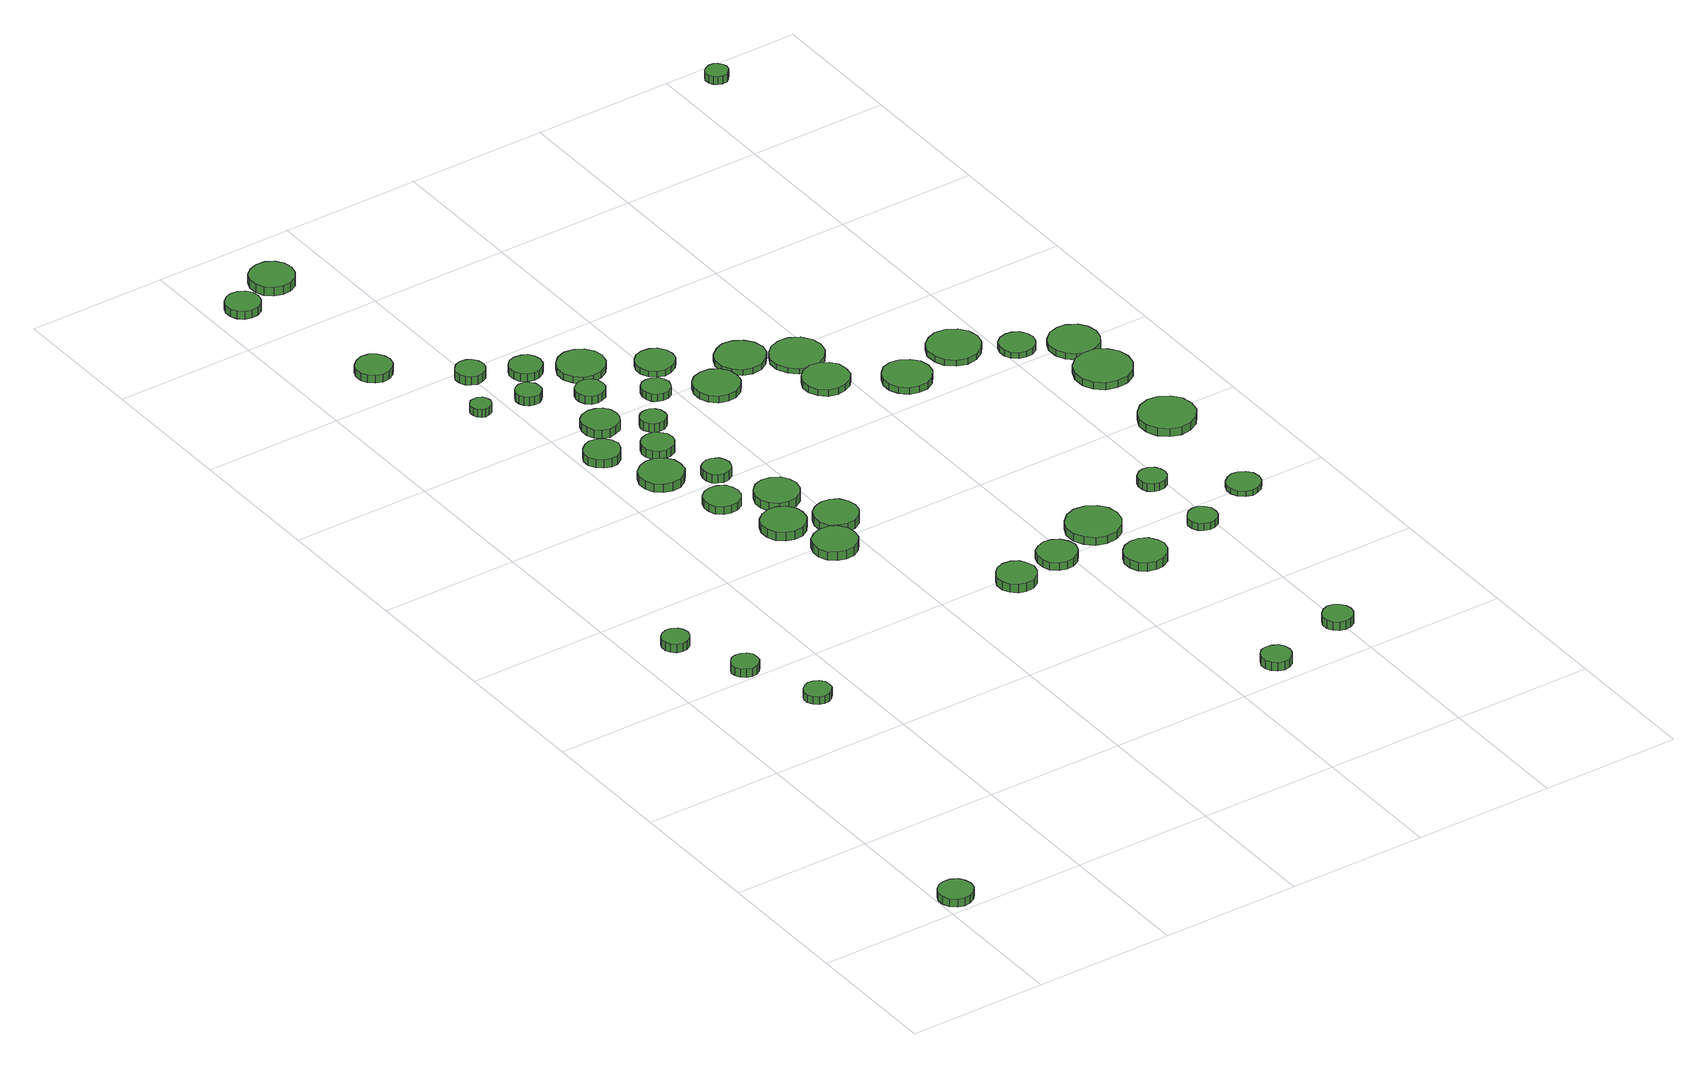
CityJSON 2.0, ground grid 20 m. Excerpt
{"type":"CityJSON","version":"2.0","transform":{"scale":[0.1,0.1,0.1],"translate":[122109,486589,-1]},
"CityObjects":{
"tree1":{"type":"SolitaryVegetationObject","attributes":{"function":"something"},"geometry":[{"type":"MultiSurface","lod":"1","boundaries":[[[0,1,2,3,4,5,6,7,8,9,10,11,12,13,14]],[[15,16,17,18,19,20,21,22,23,24,25,26,27,28,29]],[[0,29,28,1]],[[1,28,27,2]],[[2,27,26,3]],[[3,26,25,4]],[[4,25,24,5]],[[5,24,23,6]],[[6,23,22,7]],[[7,22,21,8]],[[8,21,20,9]],[[9,20,19,10]],[[10,19,18,11]],[[11,18,17,12]],[[12,17,16,13]],[[13,16,15,14]],[[14,15,29,0]]]}]},
"tree2":{"type":"SolitaryVegetationObject","attributes":{"function":"something"},"geometry":[{"type":"MultiSurface","lod":"1","boundaries":[[[30,31,32,33,34,35,36,37,38,39,40,41,42,43,44]],[[45,46,47,48,49,50,51,52,53,54,55,56,57,58,59]],[[30,59,58,31]],[[31,58,57,32]],[[32,57,56,33]],[[33,56,55,34]],[[34,55,54,35]],[[35,54,53,36]],[[36,53,52,37]],[[37,52,51,38]],[[38,51,50,39]],[[39,50,49,40]],[[40,49,48,41]],[[41,48,47,42]],[[42,47,46,43]],[[43,46,45,44]],[[44,45,59,30]]]}]},
"tree3":{"type":"SolitaryVegetationObject","attributes":{"function":"something"},"geometry":[{"type":"MultiSurface","lod":"1","boundaries":[[[60,61,62,63,64,65,66,67,68,69,70,71,72,73,74]],[[75,76,77,78,79,80,81,82,83,84,85,86,87,88,89]],[[60,89,88,61]],[[61,88,87,62]],[[62,87,86,63]],[[63,86,85,64]],[[64,85,84,65]],[[65,84,83,66]],[[66,83,82,67]],[[67,82,81,68]],[[68,81,80,69]],[[69,80,79,70]],[[70,79,78,71]],[[71,78,77,72]],[[72,77,76,73]],[[73,76,75,74]],[[74,75,89,60]]]}]},
"tree4":{"type":"SolitaryVegetationObject","attributes":{"function":"something"},"geometry":[{"type":"MultiSurface","lod":"1","boundaries":[[[90,91,92,93,94,95,96,97,98,99,100,101,102,103,104]],[[105,106,107,108,109,110,111,112,113,114,115,116,117,118,119]],[[90,119,118,91]],[[91,118,117,92]],[[92,117,116,93]],[[93,116,115,94]],[[94,115,114,95]],[[95,114,113,96]],[[96,113,112,97]],[[97,112,111,98]],[[98,111,110,99]],[[99,110,109,100]],[[100,109,108,101]],[[101,108,107,102]],[[102,107,106,103]],[[103,106,105,104]],[[104,105,119,90]]]}]},
"tree5":{"type":"SolitaryVegetationObject","attributes":{"function":"something"},"geometry":[{"type":"MultiSurface","lod":"1","boundaries":[[[120,121,122,123,124,125,126,127,128,129,130,131,132,133,134]],[[135,136,137,138,139,140,141,142,143,144,145,146,147,148,149]],[[120,149,148,121]],[[121,148,147,122]],[[122,147,146,123]],[[123,146,145,124]],[[124,145,144,125]],[[125,144,143,126]],[[126,143,142,127]],[[127,142,141,128]],[[128,141,140,129]],[[129,140,139,130]],[[130,139,138,131]],[[131,138,137,132]],[[132,137,136,133]],[[133,136,135,134]],[[134,135,149,120]]]}]},
"tree6":{"type":"SolitaryVegetationObject","attributes":{"function":"something"},"geometry":[{"type":"MultiSurface","lod":"1","boundaries":[[[150,151,152,153,154,155,156,157,158,159,160,161,162,163,164]],[[165,166,167,168,169,170,171,172,173,174,175,176,177,178,179]],[[150,179,178,151]],[[151,178,177,152]],[[152,177,176,153]],[[153,176,175,154]],[[154,175,174,155]],[[155,174,173,156]],[[156,173,172,157]],[[157,172,171,158]],[[158,171,170,159]],[[159,170,169,160]],[[160,169,168,161]],[[161,168,167,162]],[[162,167,166,163]],[[163,166,165,164]],[[164,165,179,150]]]}]},
"tree7":{"type":"SolitaryVegetationObject","attributes":{"function":"something"},"geometry":[{"type":"MultiSurface","lod":"1","boundaries":[[[180,181,182,183,184,185,186,187,188,189,190,191,192,193,194]],[[195,196,197,198,199,200,201,202,203,204,205,206,207,208,209]],[[180,209,208,181]],[[181,208,207,182]],[[182,207,206,183]],[[183,206,205,184]],[[184,205,204,185]],[[185,204,203,186]],[[186,203,202,187]],[[187,202,201,188]],[[188,201,200,189]],[[189,200,199,190]],[[190,199,198,191]],[[191,198,197,192]],[[192,197,196,193]],[[193,196,195,194]],[[194,195,209,180]]]}]},
"tree8":{"type":"SolitaryVegetationObject","attributes":{"function":"something"},"geometry":[{"type":"MultiSurface","lod":"1","boundaries":[[[210,211,212,213,214,215,216,217,218,219,220,221,222,223,224]],[[225,226,227,228,229,230,231,232,233,234,235,236,237,238,239]],[[210,239,238,211]],[[211,238,237,212]],[[212,237,236,213]],[[213,236,235,214]],[[214,235,234,215]],[[215,234,233,216]],[[216,233,232,217]],[[217,232,231,218]],[[218,231,230,219]],[[219,230,229,220]],[[220,229,228,221]],[[221,228,227,222]],[[222,227,226,223]],[[223,226,225,224]],[[224,225,239,210]]]}]},
"tree9":{"type":"SolitaryVegetationObject","attributes":{"function":"something"},"geometry":[{"type":"MultiSurface","lod":"1","boundaries":[[[240,241,242,243,244,245,246,247,248,249,250,251,252,253,254]],[[255,256,257,258,259,260,261,262,263,264,265,266,267,268,269]],[[240,269,268,241]],[[241,268,267,242]],[[242,267,266,243]],[[243,266,265,244]],[[244,265,264,245]],[[245,264,263,246]],[[246,263,262,247]],[[247,262,261,248]],[[248,261,260,249]],[[249,260,259,250]],[[250,259,258,251]],[[251,258,257,252]],[[252,257,256,253]],[[253,256,255,254]],[[254,255,269,240]]]}]},
"tree10":{"type":"SolitaryVegetationObject","attributes":{"function":"something"},"geometry":[{"type":"MultiSurface","lod":"1","boundaries":[[[270,271,272,273,274,275,276,277,278,279,280,281,282,283,284]],[[285,286,287,288,289,290,291,292,293,294,295,296,297,298,299]],[[270,299,298,271]],[[271,298,297,272]],[[272,297,296,273]],[[273,296,295,274]],[[274,295,294,275]],[[275,294,293,276]],[[276,293,292,277]],[[277,292,291,278]],[[278,291,290,279]],[[279,290,289,280]],[[280,289,288,281]],[[281,288,287,282]],[[282,287,286,283]],[[283,286,285,284]],[[284,285,299,270]]]}]},
"tree11":{"type":"SolitaryVegetationObject","attributes":{"function":"something"},"geometry":[{"type":"MultiSurface","lod":"1","boundaries":[[[300,301,302,303,304,305,306,307,308,309,310,311,312,313,314]],[[315,316,317,318,319,320,321,322,323,324,325,326,327,328,329]],[[300,329,328,301]],[[301,328,327,302]],[[302,327,326,303]],[[303,326,325,304]],[[304,325,324,305]],[[305,324,323,306]],[[306,323,322,307]],[[307,322,321,308]],[[308,321,320,309]],[[309,320,319,310]],[[310,319,318,311]],[[311,318,317,312]],[[312,317,316,313]],[[313,316,315,314]],[[314,315,329,300]]]}]},
"tree12":{"type":"SolitaryVegetationObject","attributes":{"function":"something"},"geometry":[{"type":"MultiSurface","lod":"1","boundaries":[[[330,331,332,333,334,335,336,337,338,339,340,341,342,343,344]],[[345,346,347,348,349,350,351,352,353,354,355,356,357,358,359]],[[330,359,358,331]],[[331,358,357,332]],[[332,357,356,333]],[[333,356,355,334]],[[334,355,354,335]],[[335,354,353,336]],[[336,353,352,337]],[[337,352,351,338]],[[338,351,350,339]],[[339,350,349,340]],[[340,349,348,341]],[[341,348,347,342]],[[342,347,346,343]],[[343,346,345,344]],[[344,345,359,330]]]}]},
"tree13":{"type":"SolitaryVegetationObject","attributes":{"function":"something"},"geometry":[{"type":"MultiSurface","lod":"1","boundaries":[[[360,361,362,363,364,365,366,367,368,369,370,371,372,373,374]],[[375,376,377,378,379,380,381,382,383,384,385,386,387,388,389]],[[360,389,388,361]],[[361,388,387,362]],[[362,387,386,363]],[[363,386,385,364]],[[364,385,384,365]],[[365,384,383,366]],[[366,383,382,367]],[[367,382,381,368]],[[368,381,380,369]],[[369,380,379,370]],[[370,379,378,371]],[[371,378,377,372]],[[372,377,376,373]],[[373,376,375,374]],[[374,375,389,360]]]}]},
"tree14":{"type":"SolitaryVegetationObject","attributes":{"function":"something"},"geometry":[{"type":"MultiSurface","lod":"1","boundaries":[[[390,391,392,393,394,395,396,397,398,399,400,401,402,403,404]],[[405,406,407,408,409,410,411,412,413,414,415,416,417,418,419]],[[390,419,418,391]],[[391,418,417,392]],[[392,417,416,393]],[[393,416,415,394]],[[394,415,414,395]],[[395,414,413,396]],[[396,413,412,397]],[[397,412,411,398]],[[398,411,410,399]],[[399,410,409,400]],[[400,409,408,401]],[[401,408,407,402]],[[402,407,406,403]],[[403,406,405,404]],[[404,405,419,390]]]}]},
"tree15":{"type":"SolitaryVegetationObject","attributes":{"function":"something"},"geometry":[{"type":"MultiSurface","lod":"1","boundaries":[[[420,421,422,423,424,425,426,427,428,429,430,431,432,433,434]],[[435,436,437,438,439,440,441,442,443,444,445,446,447,448,449]],[[420,449,448,421]],[[421,448,447,422]],[[422,447,446,423]],[[423,446,445,424]],[[424,445,444,425]],[[425,444,443,426]],[[426,443,442,427]],[[427,442,441,428]],[[428,441,440,429]],[[429,440,439,430]],[[430,439,438,431]],[[431,438,437,432]],[[432,437,436,433]],[[433,436,435,434]],[[434,435,449,420]]]}]},
"tree16":{"type":"SolitaryVegetationObject","attributes":{"function":"something"},"geometry":[{"type":"MultiSurface","lod":"1","boundaries":[[[450,451,452,453,454,455,456,457,458,459,460,461,462,463,464]],[[465,466,467,468,469,470,471,472,473,474,475,476,477,478,479]],[[450,479,478,451]],[[451,478,477,452]],[[452,477,476,453]],[[453,476,475,454]],[[454,475,474,455]],[[455,474,473,456]],[[456,473,472,457]],[[457,472,471,458]],[[458,471,470,459]],[[459,470,469,460]],[[460,469,468,461]],[[461,468,467,462]],[[462,467,466,463]],[[463,466,465,464]],[[464,465,479,450]]]}]},
"tree17":{"type":"SolitaryVegetationObject","attributes":{"function":"something"},"geometry":[{"type":"MultiSurface","lod":"1","boundaries":[[[480,481,482,483,484,485,486,487,488,489,490,491,492,493,494]],[[495,496,497,498,499,500,501,502,503,504,505,506,507,508,509]],[[480,509,508,481]],[[481,508,507,482]],[[482,507,506,483]],[[483,506,505,484]],[[484,505,504,485]],[[485,504,503,486]],[[486,503,502,487]],[[487,502,501,488]],[[488,501,500,489]],[[489,500,499,490]],[[490,499,498,491]],[[491,498,497,492]],[[492,497,496,493]],[[493,496,495,494]],[[494,495,509,480]]]}]},
"tree18":{"type":"SolitaryVegetationObject","attributes":{"function":"something"},"geometry":[{"type":"MultiSurface","lod":"1","boundaries":[[[510,511,512,513,514,515,516,517,518,519,520,521,522,523,524]],[[525,526,527,528,529,530,531,532,533,534,535,536,537,538,539]],[[510,539,538,511]],[[511,538,537,512]],[[512,537,536,513]],[[513,536,535,514]],[[514,535,534,515]],[[515,534,533,516]],[[516,533,532,517]],[[517,532,531,518]],[[518,531,530,519]],[[519,530,529,520]],[[520,529,528,521]],[[521,528,527,522]],[[522,527,526,523]],[[523,526,525,524]],[[524,525,539,510]]]}]},
"tree19":{"type":"SolitaryVegetationObject","attributes":{"function":"something"},"geometry":[{"type":"MultiSurface","lod":"1","boundaries":[[[540,541,542,543,544,545,546,547,548,549,550,551,552,553,554]],[[555,556,557,558,559,560,561,562,563,564,565,566,567,568,569]],[[540,569,568,541]],[[541,568,567,542]],[[542,567,566,543]],[[543,566,565,544]],[[544,565,564,545]],[[545,564,563,546]],[[546,563,562,547]],[[547,562,561,548]],[[548,561,560,549]],[[549,560,559,550]],[[550,559,558,551]],[[551,558,557,552]],[[552,557,556,553]],[[553,556,555,554]],[[554,555,569,540]]]}]},
"tree20":{"type":"SolitaryVegetationObject","attributes":{"function":"something"},"geometry":[{"type":"MultiSurface","lod":"1","boundaries":[[[570,571,572,573,574,575,576,577,578,579,580,581,582,583,584]],[[585,586,587,588,589,590,591,592,593,594,595,596,597,598,599]],[[570,599,598,571]],[[571,598,597,572]],[[572,597,596,573]],[[573,596,595,574]],[[574,595,594,575]],[[575,594,593,576]],[[576,593,592,577]],[[577,592,591,578]],[[578,591,590,579]],[[579,590,589,580]],[[580,589,588,581]],[[581,588,587,582]],[[582,587,586,583]],[[583,586,585,584]],[[584,585,599,570]]]}]},
"tree21":{"type":"SolitaryVegetationObject","attributes":{"function":"something"},"geometry":[{"type":"MultiSurface","lod":"1","boundaries":[[[600,601,602,603,604,605,606,607,608,609,610,611,612,613,614]],[[615,616,617,618,619,620,621,622,623,624,625,626,627,628,629]],[[600,629,628,601]],[[601,628,627,602]],[[602,627,626,603]],[[603,626,625,604]],[[604,625,624,605]],[[605,624,623,606]],[[606,623,622,607]],[[607,622,621,608]],[[608,621,620,609]],[[609,620,619,610]],[[610,619,618,611]],[[611,618,617,612]],[[612,617,616,613]],[[613,616,615,614]],[[614,615,629,600]]]}]},
"tree22":{"type":"SolitaryVegetationObject","attributes":{"function":"something"},"geometry":[{"type":"MultiSurface","lod":"1","boundaries":[[[630,631,632,633,634,635,636,637,638,639,640,641,642,643,644]],[[645,646,647,648,649,650,651,652,653,654,655,656,657,658,659]],[[630,659,658,631]],[[631,658,657,632]],[[632,657,656,633]],[[633,656,655,634]],[[634,655,654,635]],[[635,654,653,636]],[[636,653,652,637]],[[637,652,651,638]],[[638,651,650,639]],[[639,650,649,640]],[[640,649,648,641]],[[641,648,647,642]],[[642,647,646,643]],[[643,646,645,644]],[[644,645,659,630]]]}]},
"tree23":{"type":"SolitaryVegetationObject","attributes":{"function":"something"},"geometry":[{"type":"MultiSurface","lod":"1","boundaries":[[[660,661,662,663,664,665,666,667,668,669,670,671,672,673,674]],[[675,676,677,678,679,680,681,682,683,684,685,686,687,688,689]],[[660,689,688,661]],[[661,688,687,662]],[[662,687,686,663]],[[663,686,685,664]],[[664,685,684,665]],[[665,684,683,666]],[[666,683,682,667]],[[667,682,681,668]],[[668,681,680,669]],[[669,680,679,670]],[[670,679,678,671]],[[671,678,677,672]],[[672,677,676,673]],[[673,676,675,674]],[[674,675,689,660]]]}]},
"tree24":{"type":"SolitaryVegetationObject","attributes":{"function":"something"},"geometry":[{"type":"MultiSurface","lod":"1","boundaries":[[[690,691,692,693,694,695,696,697,698,699,700,701,702,703,704]],[[705,706,707,708,709,710,711,712,713,714,715,716,717,718,719]],[[690,719,718,691]],[[691,718,717,692]],[[692,717,716,693]],[[693,716,715,694]],[[694,715,714,695]],[[695,714,713,696]],[[696,713,712,697]],[[697,712,711,698]],[[698,711,710,699]],[[699,710,709,700]],[[700,709,708,701]],[[701,708,707,702]],[[702,707,706,703]],[[703,706,705,704]],[[704,705,719,690]]]}]},
"tree25":{"type":"SolitaryVegetationObject","attributes":{"function":"something"},"geometry":[{"type":"MultiSurface","lod":"1","boundaries":[[[720,721,722,723,724,725,726,727,728,729,730,731,732,733,734]],[[735,736,737,738,739,740,741,742,743,744,745,746,747,748,749]],[[720,749,748,721]],[[721,748,747,722]],[[722,747,746,723]],[[723,746,745,724]],[[724,745,744,725]],[[725,744,743,726]],[[726,743,742,727]],[[727,742,741,728]],[[728,741,740,729]],[[729,740,739,730]],[[730,739,738,731]],[[731,738,737,732]],[[732,737,736,733]],[[733,736,735,734]],[[734,735,749,720]]]}]},
"tree26":{"type":"SolitaryVegetationObject","attributes":{"function":"something"},"geometry":[{"type":"MultiSurface","lod":"1","boundaries":[[[750,751,752,753,754,755,756,757,758,759,760,761,762,763,764]],[[765,766,767,768,769,770,771,772,773,774,775,776,777,778,779]],[[750,779,778,751]],[[751,778,777,752]],[[752,777,776,753]],[[753,776,775,754]],[[754,775,774,755]],[[755,774,773,756]],[[756,773,772,757]],[[757,772,771,758]],[[758,771,770,759]],[[759,770,769,760]],[[760,769,768,761]],[[761,768,767,762]],[[762,767,766,763]],[[763,766,765,764]],[[764,765,779,750]]]}]},
"tree27":{"type":"SolitaryVegetationObject","attributes":{"function":"something"},"geometry":[{"type":"MultiSurface","lod":"1","boundaries":[[[780,781,782,783,784,785,786,787,788,789,790,791,792,793,794]],[[795,796,797,798,799,800,801,802,803,804,805,806,807,808,809]],[[780,809,808,781]],[[781,808,807,782]],[[782,807,806,783]],[[783,806,805,784]],[[784,805,804,785]],[[785,804,803,786]],[[786,803,802,787]],[[787,802,801,788]],[[788,801,800,789]],[[789,800,799,790]],[[790,799,798,791]],[[791,798,797,792]],[[792,797,796,793]],[[793,796,795,794]],[[794,795,809,780]]]}]},
"tree28":{"type":"SolitaryVegetationObject","attributes":{"function":"something"},"geometry":[{"type":"MultiSurface","lod":"1","boundaries":[[[810,811,812,813,814,815,816,817,818,819,820,821,822,823,824]],[[825,826,827,828,829,830,831,832,833,834,835,836,837,838,839]],[[810,839,838,811]],[[811,838,837,812]],[[812,837,836,813]],[[813,836,835,814]],[[814,835,834,815]],[[815,834,833,816]],[[816,833,832,817]],[[817,832,831,818]],[[818,831,830,819]],[[819,830,829,820]],[[820,829,828,821]],[[821,828,827,822]],[[822,827,826,823]],[[823,826,825,824]],[[824,825,839,810]]]}]},
"tree29":{"type":"SolitaryVegetationObject","attributes":{"function":"something"},"geometry":[{"type":"MultiSurface","lod":"1","boundaries":[[[840,841,842,843,844,845,846,847,848,849,850,851,852,853,854]],[[855,856,857,858,859,860,861,862,863,864,865,866,867,868,869]],[[840,869,868,841]],[[841,868,867,842]],[[842,867,866,843]],[[843,866,865,844]],[[844,865,864,845]],[[845,864,863,846]],[[846,863,862,847]],[[847,862,861,848]],[[848,861,860,849]],[[849,860,859,850]],[[850,859,858,851]],[[851,858,857,852]],[[852,857,856,853]],[[853,856,855,854]],[[854,855,869,840]]]}]},
"tree30":{"type":"SolitaryVegetationObject","attributes":{"function":"something"},"geometry":[{"type":"MultiSurface","lod":"1","boundaries":[[[870,871,872,873,874,875,876,877,878,879,880,881,882,883,884]],[[885,886,887,888,889,890,891,892,893,894,895,896,897,898,899]],[[870,899,898,871]],[[871,898,897,872]],[[872,897,896,873]],[[873,896,895,874]],[[874,895,894,875]],[[875,894,893,876]],[[876,893,892,877]],[[877,892,891,878]],[[878,891,890,879]],[[879,890,889,880]],[[880,889,888,881]],[[881,888,887,882]],[[882,887,886,883]],[[883,886,885,884]],[[884,885,899,870]]]}]},
"tree31":{"type":"SolitaryVegetationObject","attributes":{"function":"something"},"geometry":[{"type":"MultiSurface","lod":"1","boundaries":[[[900,901,902,903,904,905,906,907,908,909,910,911,912,913,914]],[[915,916,917,918,919,920,921,922,923,924,925,926,927,928,929]],[[900,929,928,901]],[[901,928,927,902]],[[902,927,926,903]],[[903,926,925,904]],[[904,925,924,905]],[[905,924,923,906]],[[906,923,922,907]],[[907,922,921,908]],[[908,921,920,909]],[[909,920,919,910]],[[910,919,918,911]],[[911,918,917,912]],[[912,917,916,913]],[[913,916,915,914]],[[914,915,929,900]]]}]},
"tree32":{"type":"SolitaryVegetationObject","attributes":{"function":"something"},"geometry":[{"type":"MultiSurface","lod":"1","boundaries":[[[930,931,932,933,934,935,936,937,938,939,940,941,942,943,944]],[[945,946,947,948,949,950,951,952,953,954,955,956,957,958,959]],[[930,959,958,931]],[[931,958,957,932]],[[932,957,956,933]],[[933,956,955,934]],[[934,955,954,935]],[[935,954,953,936]],[[936,953,952,937]],[[937,952,951,938]],[[938,951,950,939]],[[939,950,949,940]],[[940,949,948,941]],[[941,948,947,942]],[[942,947,946,943]],[[943,946,945,944]],[[944,945,959,930]]]}]},
"tree33":{"type":"SolitaryVegetationObject","attributes":{"function":"something"},"geometry":[{"type":"MultiSurface","lod":"1","boundaries":[[[960,961,962,963,964,965,966,967,968,969,970,971,972,973,974]],[[975,976,977,978,979,980,981,982,983,984,985,986,987,988,989]],[[960,989,988,961]],[[961,988,987,962]],[[962,987,986,963]],[[963,986,985,964]],[[964,985,984,965]],[[965,984,983,966]],[[966,983,982,967]],[[967,982,981,968]],[[968,981,980,969]],[[969,980,979,970]],[[970,979,978,971]],[[971,978,977,972]],[[972,977,976,973]],[[973,976,975,974]],[[974,975,989,960]]]}]},
"tree34":{"type":"SolitaryVegetationObject","attributes":{"function":"something"},"geometry":[{"type":"MultiSurface","lod":"1","boundaries":[[[990,991,992,993,994,995,996,997,998,999,1000,1001,1002,1003,1004]],[[1005,1006,1007,1008,1009,1010,1011,1012,1013,1014,1015,1016,1017,1018,1019]],[[990,1019,1018,991]],[[991,1018,1017,992]],[[992,1017,1016,993]],[[993,1016,1015,994]],[[994,1015,1014,995]],[[995,1014,1013,996]],[[996,1013,1012,997]],[[997,1012,1011,998]],[[998,1011,1010,999]],[[999,1010,1009,1000]],[[1000,1009,1008,1001]],[[1001,1008,1007,1002]],[[1002,1007,1006,1003]],[[1003,1006,1005,1004]],[[1004,1005,1019,990]]]}]},
"tree35":{"type":"SolitaryVegetationObject","attributes":{"function":"something"},"geometry":[{"type":"MultiSurface","lod":"1","boundaries":[[[1020,1021,1022,1023,1024,1025,1026,1027,1028,1029,1030,1031,1032,1033,1034]],[[1035,1036,1037,1038,1039,1040,1041,1042,1043,1044,1045,1046,1047,1048,1049]],[[1020,1049,1048,1021]],[[1021,1048,1047,1022]],[[1022,1047,1046,1023]],[[1023,1046,1045,1024]],[[1024,1045,1044,1025]],[[1025,1044,1043,1026]],[[1026,1043,1042,1027]],[[1027,1042,1041,1028]],[[1028,1041,1040,1029]],[[1029,1040,1039,1030]],[[1030,1039,1038,1031]],[[1031,1038,1037,1032]],[[1032,1037,1036,1033]],[[1033,1036,1035,1034]],[[1034,1035,1049,1020]]]}]},
"tree36":{"type":"SolitaryVegetationObject","attributes":{"function":"something"},"geometry":[{"type":"MultiSurface","lod":"1","boundaries":[[[1050,1051,1052,1053,1054,1055,1056,1057,1058,1059,1060,1061,1062,1063,1064]],[[1065,1066,1067,1068,1069,1070,1071,1072,1073,1074,1075,1076,1077,1078,1079]],[[1050,1079,1078,1051]],[[1051,1078,1077,1052]],[[1052,1077,1076,1053]],[[1053,1076,1075,1054]],[[1054,1075,1074,1055]],[[1055,1074,1073,1056]],[[1056,1073,1072,1057]],[[1057,1072,1071,1058]],[[1058,1071,1070,1059]],[[1059,1070,1069,1060]],[[1060,1069,1068,1061]],[[1061,1068,1067,1062]],[[1062,1067,1066,1063]],[[1063,1066,1065,1064]],[[1064,1065,1079,1050]]]}]},
"tree37":{"type":"SolitaryVegetationObject","attributes":{"function":"something"},"geometry":[{"type":"MultiSurface","lod":"1","boundaries":[[[1080,1081,1082,1083,1084,1085,1086,1087,1088,1089,1090,1091,1092,1093,1094]],[[1095,1096,1097,1098,1099,1100,1101,1102,1103,1104,1105,1106,1107,1108,1109]],[[1080,1109,1108,1081]],[[1081,1108,1107,1082]],[[1082,1107,1106,1083]],[[1083,1106,1105,1084]],[[1084,1105,1104,1085]],[[1085,1104,1103,1086]],[[1086,1103,1102,1087]],[[1087,1102,1101,1088]],[[1088,1101,1100,1089]],[[1089,1100,1099,1090]],[[1090,1099,1098,1091]],[[1091,1098,1097,1092]],[[1092,1097,1096,1093]],[[1093,1096,1095,1094]],[[1094,1095,1109,1080]]]}]},
"tree38":{"type":"SolitaryVegetationObject","attributes":{"function":"something"},"geometry":[{"type":"MultiSurface","lod":"1","boundaries":[[[1110,1111,1112,1113,1114,1115,1116,1117,1118,1119,1120,1121,1122,1123,1124]],[[1125,1126,1127,1128,1129,1130,1131,1132,1133,1134,1135,1136,1137,1138,1139]],[[1110,1139,1138,1111]],[[1111,1138,1137,1112]],[[1112,1137,1136,1113]],[[1113,1136,1135,1114]],[[1114,1135,1134,1115]],[[1115,1134,1133,1116]],[[1116,1133,1132,1117]],[[1117,1132,1131,1118]],[[1118,1131,1130,1119]],[[1119,1130,1129,1120]],[[1120,1129,1128,1121]],[[1121,1128,1127,1122]],[[1122,1127,1126,1123]],[[1123,1126,1125,1124]],[[1124,1125,1139,1110]]]}]},
"tree39":{"type":"SolitaryVegetationObject","attributes":{"function":"something"},"geometry":[{"type":"MultiSurface","lod":"1","boundaries":[[[1140,1141,1142,1143,1144,1145,1146,1147,1148,1149,1150,1151,1152,1153,1154]],[[1155,1156,1157,1158,1159,1160,1161,1162,1163,1164,1165,1166,1167,1168,1169]],[[1140,1169,1168,1141]],[[1141,1168,1167,1142]],[[1142,1167,1166,1143]],[[1143,1166,1165,1144]],[[1144,1165,1164,1145]],[[1145,1164,1163,1146]],[[1146,1163,1162,1147]],[[1147,1162,1161,1148]],[[1148,1161,1160,1149]],[[1149,1160,1159,1150]],[[1150,1159,1158,1151]],[[1151,1158,1157,1152]],[[1152,1157,1156,1153]],[[1153,1156,1155,1154]],[[1154,1155,1169,1140]]]}]},
"tree40":{"type":"SolitaryVegetationObject","attributes":{"function":"something"},"geometry":[{"type":"MultiSurface","lod":"1","boundaries":[[[1170,1171,1172,1173,1174,1175,1176,1177,1178,1179,1180,1181,1182,1183,1184]],[[1185,1186,1187,1188,1189,1190,1191,1192,1193,1194,1195,1196,1197,1198,1199]],[[1170,1199,1198,1171]],[[1171,1198,1197,1172]],[[1172,1197,1196,1173]],[[1173,1196,1195,1174]],[[1174,1195,1194,1175]],[[1175,1194,1193,1176]],[[1176,1193,1192,1177]],[[1177,1192,1191,1178]],[[1178,1191,1190,1179]],[[1179,1190,1189,1180]],[[1180,1189,1188,1181]],[[1181,1188,1187,1182]],[[1182,1187,1186,1183]],[[1183,1186,1185,1184]],[[1184,1185,1199,1170]]]}]},
"tree41":{"type":"SolitaryVegetationObject","attributes":{"function":"something"},"geometry":[{"type":"MultiSurface","lod":"1","boundaries":[[[1200,1201,1202,1203,1204,1205,1206,1207,1208,1209,1210,1211,1212,1213,1214]],[[1215,1216,1217,1218,1219,1220,1221,1222,1223,1224,1225,1226,1227,1228,1229]],[[1200,1229,1228,1201]],[[1201,1228,1227,1202]],[[1202,1227,1226,1203]],[[1203,1226,1225,1204]],[[1204,1225,1224,1205]],[[1205,1224,1223,1206]],[[1206,1223,1222,1207]],[[1207,1222,1221,1208]],[[1208,1221,1220,1209]],[[1209,1220,1219,1210]],[[1210,1219,1218,1211]],[[1211,1218,1217,1212]],[[1212,1217,1216,1213]],[[1213,1216,1215,1214]],[[1214,1215,1229,1200]]]}]},
"tree42":{"type":"SolitaryVegetationObject","attributes":{"function":"something"},"geometry":[{"type":"MultiSurface","lod":"1","boundaries":[[[1230,1231,1232,1233,1234,1235,1236,1237,1238,1239,1240,1241,1242,1243,1244]],[[1245,1246,1247,1248,1249,1250,1251,1252,1253,1254,1255,1256,1257,1258,1259]],[[1230,1259,1258,1231]],[[1231,1258,1257,1232]],[[1232,1257,1256,1233]],[[1233,1256,1255,1234]],[[1234,1255,1254,1235]],[[1235,1254,1253,1236]],[[1236,1253,1252,1237]],[[1237,1252,1251,1238]],[[1238,1251,1250,1239]],[[1239,1250,1249,1240]],[[1240,1249,1248,1241]],[[1241,1248,1247,1242]],[[1242,1247,1246,1243]],[[1243,1246,1245,1244]],[[1244,1245,1259,1230]]]}]},
"tree43":{"type":"SolitaryVegetationObject","attributes":{"function":"something"},"geometry":[{"type":"MultiSurface","lod":"1","boundaries":[[[1260,1261,1262,1263,1264,1265,1266,1267,1268,1269,1270,1271,1272,1273,1274]],[[1275,1276,1277,1278,1279,1280,1281,1282,1283,1284,1285,1286,1287,1288,1289]],[[1260,1289,1288,1261]],[[1261,1288,1287,1262]],[[1262,1287,1286,1263]],[[1263,1286,1285,1264]],[[1264,1285,1284,1265]],[[1265,1284,1283,1266]],[[1266,1283,1282,1267]],[[1267,1282,1281,1268]],[[1268,1281,1280,1269]],[[1269,1280,1279,1270]],[[1270,1279,1278,1271]],[[1271,1278,1277,1272]],[[1272,1277,1276,1273]],[[1273,1276,1275,1274]],[[1274,1275,1289,1260]]]}]},
"tree44":{"type":"SolitaryVegetationObject","attributes":{"function":"something"},"geometry":[{"type":"MultiSurface","lod":"1","boundaries":[[[1290,1291,1292,1293,1294,1295,1296,1297,1298,1299,1300,1301,1302,1303,1304]],[[1305,1306,1307,1308,1309,1310,1311,1312,1313,1314,1315,1316,1317,1318,1319]],[[1290,1319,1318,1291]],[[1291,1318,1317,1292]],[[1292,1317,1316,1293]],[[1293,1316,1315,1294]],[[1294,1315,1314,1295]],[[1295,1314,1313,1296]],[[1296,1313,1312,1297]],[[1297,1312,1311,1298]],[[1298,1311,1310,1299]],[[1299,1310,1309,1300]],[[1300,1309,1308,1301]],[[1301,1308,1307,1302]],[[1302,1307,1306,1303]],[[1303,1306,1305,1304]],[[1304,1305,1319,1290]]]}]},
"tree45":{"type":"SolitaryVegetationObject","attributes":{"function":"something"},"geometry":[{"type":"MultiSurface","lod":"1","boundaries":[[[1320,1321,1322,1323,1324,1325,1326,1327,1328,1329,1330,1331,1332,1333,1334]],[[1335,1336,1337,1338,1339,1340,1341,1342,1343,1344,1345,1346,1347,1348,1349]],[[1320,1349,1348,1321]],[[1321,1348,1347,1322]],[[1322,1347,1346,1323]],[[1323,1346,1345,1324]],[[1324,1345,1344,1325]],[[1325,1344,1343,1326]],[[1326,1343,1342,1327]],[[1327,1342,1341,1328]],[[1328,1341,1340,1329]],[[1329,1340,1339,1330]],[[1330,1339,1338,1331]],[[1331,1338,1337,1332]],[[1332,1337,1336,1333]],[[1333,1336,1335,1334]],[[1334,1335,1349,1320]]]}]},
"tree46":{"type":"SolitaryVegetationObject","attributes":{"function":"something"},"geometry":[{"type":"MultiSurface","lod":"1","boundaries":[[[1350,1351,1352,1353,1354,1355,1356,1357,1358,1359,1360,1361,1362,1363,1364]],[[1365,1366,1367,1368,1369,1370,1371,1372,1373,1374,1375,1376,1377,1378,1379]],[[1350,1379,1378,1351]],[[1351,1378,1377,1352]],[[1352,1377,1376,1353]],[[1353,1376,1375,1354]],[[1354,1375,1374,1355]],[[1355,1374,1373,1356]],[[1356,1373,1372,1357]],[[1357,1372,1371,1358]],[[1358,1371,1370,1359]],[[1359,1370,1369,1360]],[[1360,1369,1368,1361]],[[1361,1368,1367,1362]],[[1362,1367,1366,1363]],[[1363,1366,1365,1364]],[[1364,1365,1379,1350]]]}]}
},
"vertices":[
[51,32,18],[49,42,18],[43,50,18],[34,55,18],[24,56,18],[15,53,18],[7,46,18],[3,37,18],[3,27,18],[7,18,18],[15,11,18],[24,8,18],[34,9,18],[43,14,18],[49,22,18],[49,22,6],[43,14,6],[34,9,6],[24,8,6],[15,11,6],[7,18,6],[3,27,6],[3,37,6],[7,46,6],[15,53,6],[24,56,6],[34,55,6],[43,50,6],[49,42,6],[51,32,6],
[77,713,26],[75,721,26],[71,727,26],[64,731,26],[56,732,26],[48,729,26],[42,724,26],[39,717,26],[39,709,26],[42,702,26],[48,696,26],[56,694,26],[64,695,26],[71,699,26],[75,705,26],[75,705,13],[71,699,13],[64,695,13],[56,694,13],[48,696,13],[42,702,13],[39,709,13],[39,717,13],[42,724,13],[48,729,13],[56,732,13],[64,731,13],[71,727,13],[75,721,13],[77,713,13],
[115,610,29],[114,618,29],[109,624,29],[102,628,29],[94,629,29],[87,627,29],[81,621,29],[77,614,29],[77,606,29],[81,599,29],[87,594,29],[94,591,29],[102,592,29],[109,596,29],[114,602,29],[114,602,16],[109,596,16],[102,592,16],[94,591,16],[87,594,16],[81,599,16],[77,606,16],[77,614,16],[81,621,16],[87,627,16],[94,629,16],[102,628,16],[109,624,16],[114,618,16],[115,610,16],
[153,500,32],[152,508,32],[147,514,32],[140,518,32],[132,519,32],[125,516,32],[119,511,32],[115,504,32],[115,496,32],[119,489,32],[125,483,32],[132,481,32],[140,482,32],[147,486,32],[152,492,32],[152,492,20],[147,486,20],[140,482,20],[132,481,20],[125,483,20],[119,489,20],[115,496,20],[115,504,20],[119,511,20],[125,516,20],[132,519,20],[140,518,20],[147,514,20],[152,508,20],[153,500,20],
[122,1454,27],[120,1464,27],[114,1472,27],[105,1478,27],[94,1479,27],[84,1475,27],[76,1468,27],[72,1459,27],[72,1448,27],[76,1439,27],[84,1432,27],[94,1428,27],[105,1430,27],[114,1435,27],[120,1443,27],[120,1443,15],[114,1435,15],[105,1430,15],[94,1428,15],[84,1432,15],[76,1439,15],[72,1448,15],[72,1459,15],[76,1468,15],[84,1475,15],[94,1479,15],[105,1478,15],[114,1472,15],[120,1464,15],[122,1454,15],
[66,1672,27],[64,1682,27],[58,1690,27],[49,1695,27],[39,1696,27],[30,1693,27],[22,1686,27],[18,1677,27],[18,1667,27],[22,1658,27],[30,1651,27],[39,1648,27],[49,1649,27],[58,1654,27],[64,1662,27],[64,1662,15],[58,1654,15],[49,1649,15],[39,1648,15],[30,1651,15],[22,1658,15],[18,1667,15],[18,1677,15],[22,1686,15],[30,1693,15],[39,1696,15],[49,1695,15],[58,1690,15],[64,1682,15],[66,1672,15],
[175,1302,26],[173,1308,26],[170,1313,26],[164,1316,26],[158,1316,26],[153,1315,26],[148,1310,26],[146,1305,26],[146,1299,26],[148,1293,26],[153,1289,26],[158,1287,26],[164,1288,26],[170,1291,26],[173,1296,26],[173,1296,14],[170,1291,14],[164,1288,14],[158,1287,14],[153,1289,14],[148,1293,14],[146,1299,14],[146,1305,14],[148,1310,14],[153,1315,14],[158,1316,14],[164,1316,14],[170,1313,14],[173,1308,14],[175,1302,14],
[254,1124,26],[251,1135,26],[245,1143,26],[236,1148,26],[226,1150,26],[216,1146,26],[208,1139,26],[203,1130,26],[203,1119,26],[208,1110,26],[216,1103,26],[226,1099,26],[236,1100,26],[245,1106,26],[251,1114,26],[251,1114,13],[245,1106,13],[236,1100,13],[226,1099,13],[216,1103,13],[208,1110,13],[203,1119,13],[203,1130,13],[208,1139,13],[216,1146,13],[226,1150,13],[236,1148,13],[245,1143,13],[251,1135,13],[254,1124,13],
[293,1039,26],[291,1051,26],[283,1062,26],[272,1068,26],[259,1069,26],[247,1065,26],[237,1057,26],[232,1045,26],[232,1032,26],[237,1020,26],[247,1012,26],[259,1008,26],[272,1009,26],[283,1016,26],[291,1026,26],[291,1026,13],[283,1016,13],[272,1009,13],[259,1008,13],[247,1012,13],[237,1020,13],[232,1032,13],[232,1045,13],[237,1057,13],[247,1065,13],[259,1069,13],[272,1068,13],[283,1062,13],[291,1051,13],[293,1039,13],
[319,946,26],[317,956,26],[311,965,26],[302,970,26],[291,971,26],[281,968,26],[273,961,26],[269,951,26],[269,941,26],[273,931,26],[281,924,26],[291,921,26],[302,922,26],[311,927,26],[317,936,26],[317,936,14],[311,927,14],[302,922,14],[291,921,14],[281,924,14],[273,931,14],[269,941,14],[269,951,14],[273,961,14],[281,968,14],[291,971,14],[302,970,14],[311,965,14],[317,956,14],[319,946,14],
[358,855,27],[356,867,27],[348,878,27],[337,884,27],[324,885,27],[312,881,27],[302,873,27],[297,861,27],[297,848,27],[302,836,27],[312,828,27],[324,824,27],[337,825,27],[348,831,27],[356,842,27],[356,842,14],[348,831,14],[337,825,14],[324,824,14],[312,828,14],[302,836,14],[297,848,14],[297,861,14],[302,873,14],[312,881,14],[324,885,14],[337,884,14],[348,878,14],[356,867,14],[358,855,14],
[386,778,28],[384,790,28],[376,801,28],[365,807,28],[352,808,28],[340,804,28],[330,796,28],[325,784,28],[325,771,28],[330,759,28],[340,751,28],[352,747,28],[365,748,28],[376,755,28],[384,765,28],[384,765,15],[376,755,15],[365,748,15],[352,747,15],[340,751,15],[330,759,15],[325,771,15],[325,784,15],[330,796,15],[340,804,15],[352,808,15],[365,807,15],[376,801,15],[384,790,15],[386,778,15],
[218,1379,24],[216,1388,24],[211,1395,24],[204,1399,24],[195,1400,24],[187,1397,24],[181,1391,24],[177,1384,24],[177,1375,24],[181,1367,24],[187,1362,24],[195,1359,24],[204,1360,24],[211,1364,24],[216,1371,24],[216,1371,11],[211,1364,11],[204,1360,11],[195,1359,11],[187,1362,11],[181,1367,11],[177,1375,11],[177,1384,11],[181,1391,11],[187,1397,11],[195,1400,11],[204,1399,11],[211,1395,11],[216,1388,11],[218,1379,11],
[247,1294,25],[246,1301,25],[241,1307,25],[235,1311,25],[227,1312,25],[220,1309,25],[215,1304,25],[212,1297,25],[212,1290,25],[215,1283,25],[220,1278,25],[227,1276,25],[235,1276,25],[241,1280,25],[246,1286,25],[246,1286,12],[241,1280,12],[235,1276,12],[227,1276,12],[220,1278,12],[215,1283,12],[212,1290,12],[212,1297,12],[215,1304,12],[220,1309,12],[227,1312,12],[235,1311,12],[241,1307,12],[246,1301,12],[247,1294,12],
[138,1701,28],[136,1713,28],[128,1724,28],[117,1730,28],[104,1731,28],[92,1727,28],[82,1719,28],[77,1707,28],[77,1694,28],[82,1682,28],[92,1674,28],[104,1670,28],[117,1671,28],[128,1677,28],[136,1688,28],[136,1688,15],[128,1677,15],[117,1671,15],[104,1670,15],[92,1674,15],[82,1682,15],[77,1694,15],[77,1707,15],[82,1719,15],[92,1727,15],[104,1731,15],[117,1730,15],[128,1724,15],[136,1713,15],[138,1701,15],
[293,1184,25],[291,1195,25],[285,1204,25],[275,1209,25],[265,1210,25],[254,1207,25],[246,1200,25],[242,1190,25],[242,1179,25],[246,1169,25],[254,1162,25],[265,1158,25],[275,1160,25],[285,1165,25],[291,1174,25],[291,1174,12],[285,1165,12],[275,1160,12],[265,1158,12],[254,1162,12],[246,1169,12],[242,1179,12],[242,1190,12],[246,1200,12],[254,1207,12],[265,1210,12],[275,1209,12],[285,1204,12],[291,1195,12],[293,1184,12],
[321,1098,25],[319,1108,25],[313,1115,25],[305,1120,25],[296,1121,25],[287,1118,25],[280,1112,25],[276,1103,25],[276,1094,25],[280,1085,25],[287,1079,25],[296,1076,25],[305,1077,25],[313,1081,25],[319,1089,25],[319,1089,12],[313,1081,12],[305,1077,12],[296,1076,12],[287,1079,12],[280,1085,12],[276,1094,12],[276,1103,12],[280,1112,12],[287,1118,12],[296,1121,12],[305,1120,12],[313,1115,12],[319,1108,12],[321,1098,12],
[348,1008,25],[346,1016,25],[342,1023,25],[334,1027,25],[326,1028,25],[318,1025,25],[312,1020,25],[309,1012,25],[309,1004,25],[312,996,25],[318,991,25],[326,988,25],[334,989,25],[342,993,25],[346,1000,25],[346,1000,12],[342,993,12],[334,989,12],[326,988,12],[318,991,12],[312,996,12],[309,1004,12],[309,1012,12],[312,1020,12],[318,1025,12],[326,1028,12],[334,1027,12],[342,1023,12],[346,1016,12],[348,1008,12],
[392,918,25],[389,930,25],[382,941,25],[371,947,25],[358,949,25],[346,945,25],[336,936,25],[331,924,25],[331,911,25],[336,900,25],[346,891,25],[358,887,25],[371,888,25],[382,895,25],[389,905,25],[389,905,12],[382,895,12],[371,888,12],[358,887,12],[346,891,12],[336,900,12],[331,911,12],[331,924,12],[336,936,12],[346,945,12],[358,949,12],[371,947,12],[382,941,12],[389,930,12],[392,918,12],
[424,830,27],[421,842,27],[414,853,27],[403,859,27],[390,860,27],[378,856,27],[368,848,27],[363,836,27],[363,823,27],[368,811,27],[378,803,27],[390,799,27],[403,800,27],[414,807,27],[421,817,27],[421,817,14],[414,807,14],[403,800,14],[390,799,14],[378,803,14],[368,811,14],[363,823,14],[363,836,14],[368,848,14],[378,856,14],[390,860,14],[403,859,14],[414,853,14],[421,842,14],[424,830,14],
[285,1347,23],[283,1356,23],[278,1364,23],[269,1368,23],[260,1369,23],[251,1367,23],[244,1360,23],[240,1352,23],[240,1342,23],[244,1333,23],[251,1327,23],[260,1324,23],[269,1325,23],[278,1330,23],[283,1337,23],[283,1337,11],[278,1330,11],[269,1325,11],[260,1324,11],[251,1327,11],[244,1333,11],[240,1342,11],[240,1352,11],[244,1360,11],[251,1367,11],[260,1369,11],[269,1368,11],[278,1364,11],[283,1356,11],[285,1347,11],
[345,1150,25],[344,1158,25],[339,1164,25],[333,1168,25],[325,1168,25],[318,1166,25],[313,1161,25],[309,1154,25],[309,1147,25],[313,1140,25],[318,1135,25],[325,1133,25],[333,1133,25],[339,1137,25],[344,1143,25],[344,1143,12],[339,1137,12],[333,1133,12],[325,1133,12],[318,1135,12],[313,1140,12],[309,1147,12],[309,1154,12],[313,1161,12],[318,1166,12],[325,1168,12],[333,1168,12],[339,1164,12],[344,1158,12],[345,1150,12],
[529,575,31],[526,586,31],[520,596,31],[510,602,31],[498,603,31],[487,599,31],[479,591,31],[474,581,31],[474,569,31],[479,559,31],[487,551,31],[498,548,31],[510,549,31],[520,555,31],[526,564,31],[526,564,18],[520,555,18],[510,549,18],[498,548,18],[487,551,18],[479,559,18],[474,569,18],[474,581,18],[479,591,18],[487,599,18],[498,603,18],[510,602,18],[520,596,18],[526,586,18],[529,575,18],
[320,1254,23],[319,1263,23],[314,1269,23],[306,1274,23],[298,1275,23],[290,1272,23],[283,1266,23],[280,1258,23],[280,1250,23],[283,1242,23],[290,1236,23],[298,1234,23],[306,1235,23],[314,1239,23],[319,1246,23],[319,1246,11],[314,1239,11],[306,1235,11],[298,1234,11],[290,1236,11],[283,1242,11],[280,1250,11],[280,1258,11],[283,1266,11],[290,1272,11],[298,1275,11],[306,1274,11],[314,1269,11],[319,1263,11],[320,1254,11],
[358,1311,21],[355,1324,21],[347,1335,21],[335,1342,21],[321,1344,21],[308,1339,21],[298,1330,21],[292,1318,21],[292,1304,21],[298,1291,21],[308,1282,21],[321,1278,21],[335,1279,21],[347,1286,21],[355,1297,21],[355,1297,11],[347,1286,11],[335,1279,11],[321,1278,11],[308,1282,11],[298,1291,11],[292,1304,11],[292,1318,11],[298,1330,11],[308,1339,11],[321,1344,11],[335,1342,11],[347,1335,11],[355,1324,11],[358,1311,11],
[393,1210,22],[391,1218,22],[387,1225,22],[379,1229,22],[371,1230,22],[363,1228,22],[357,1222,22],[354,1214,22],[354,1206,22],[357,1198,22],[363,1193,22],[371,1190,22],[379,1191,22],[387,1195,22],[391,1202,22],[391,1202,11],[387,1195,11],[379,1191,11],[371,1190,11],[363,1193,11],[357,1198,11],[354,1206,11],[354,1214,11],[357,1222,11],[363,1228,11],[371,1230,11],[379,1229,11],[387,1225,11],[391,1218,11],[393,1210,11],
[693,230,29],[691,239,29],[686,246,29],[678,250,29],[670,251,29],[661,249,29],[655,243,29],[651,235,29],[651,226,29],[655,218,29],[661,212,29],[670,209,29],[678,210,29],[686,215,29],[691,222,29],[691,222,16],[686,215,16],[678,210,16],[670,209,16],[661,212,16],[655,218,16],[651,226,16],[651,235,16],[655,243,16],[661,249,16],[670,251,16],[678,250,16],[686,246,16],[691,239,16],[693,230,16],
[605,591,27],[602,603,27],[595,612,27],[585,618,27],[574,619,27],[563,615,27],[554,608,27],[550,597,27],[550,586,27],[554,575,27],[563,567,27],[574,564,27],[585,565,27],[595,571,27],[602,580,27],[602,580,15],[595,571,15],[585,565,15],[574,564,15],[563,567,15],[554,575,15],[550,586,15],[550,597,15],[554,608,15],[563,615,15],[574,619,15],[585,618,15],[595,612,15],[602,603,15],[605,591,15],
[436,1263,20],[434,1274,20],[427,1284,20],[417,1289,20],[406,1290,20],[395,1287,20],[387,1279,20],[382,1269,20],[382,1258,20],[387,1247,20],[395,1240,20],[406,1236,20],[417,1238,20],[427,1243,20],[434,1252,20],[434,1252,11],[427,1243,11],[417,1238,11],[406,1236,11],[395,1240,11],[387,1247,11],[382,1258,11],[382,1269,11],[387,1279,11],[395,1287,11],[406,1290,11],[417,1289,11],[427,1284,11],[434,1274,11],[436,1263,11],
[475,1173,21],[473,1186,21],[465,1197,21],[453,1204,21],[440,1205,21],[427,1201,21],[417,1192,21],[412,1180,21],[412,1166,21],[417,1154,21],[427,1145,21],[440,1141,21],[453,1142,21],[465,1149,21],[473,1160,21],[473,1160,11],[465,1149,11],[453,1142,11],[440,1141,11],[427,1145,11],[417,1154,11],[412,1166,11],[412,1180,11],[417,1192,11],[427,1201,11],[440,1205,11],[453,1204,11],[465,1197,11],[473,1186,11],[475,1173,11],
[705,532,23],[702,544,23],[695,554,23],[684,560,23],[672,561,23],[660,557,23],[651,549,23],[646,538,23],[646,526,23],[651,514,23],[660,506,23],[672,503,23],[684,504,23],[695,510,23],[702,520,23],[702,520,10],[695,510,10],[684,504,10],[672,503,10],[660,506,10],[651,514,10],[646,526,10],[646,538,10],[651,549,10],[660,557,10],[672,561,10],[684,560,10],[695,554,10],[702,544,10],[705,532,10],
[693,622,26],[690,637,26],[681,650,26],[667,658,26],[651,660,26],[636,655,26],[625,644,26],[618,630,26],[618,614,26],[625,600,26],[636,589,26],[651,584,26],[667,586,26],[681,594,26],[690,607,26],[690,607,14],[681,594,14],[667,586,14],[651,584,14],[636,589,14],[625,600,14],[618,614,14],[618,630,14],[625,644,14],[636,655,14],[651,660,14],[667,658,14],[681,650,14],[690,637,14],[693,622,14],
[541,1209,20],[538,1223,20],[529,1235,20],[517,1242,20],[502,1244,20],[489,1239,20],[478,1230,20],[472,1217,20],[472,1202,20],[478,1189,20],[489,1179,20],[502,1175,20],[517,1176,20],[529,1184,20],[538,1195,20],[538,1195,11],[529,1184,11],[517,1176,11],[502,1175,11],[489,1179,11],[478,1189,11],[472,1202,11],[472,1217,11],[478,1230,11],[489,1239,11],[502,1244,11],[517,1242,11],[529,1235,11],[538,1223,11],[541,1209,11],
[819,272,21],[817,280,21],[812,287,21],[805,292,21],[796,293,21],[788,290,21],[781,284,21],[777,276,21],[777,267,21],[781,259,21],[788,253,21],[796,251,21],[805,252,21],[812,256,21],[817,263,21],[817,263,8],[812,256,8],[805,252,8],[796,251,8],[788,253,8],[781,259,8],[777,267,8],[777,276,8],[781,284,8],[788,290,8],[796,293,8],[805,292,8],[812,287,8],[817,280,8],[819,272,8],
[600,1104,21],[598,1118,21],[590,1128,21],[578,1135,21],[565,1137,21],[552,1132,21],[542,1123,21],[536,1111,21],[536,1098,21],[542,1085,21],[552,1076,21],[565,1072,21],[578,1074,21],[590,1080,21],[598,1091,21],[598,1091,11],[590,1080,11],[578,1074,11],[565,1072,11],[552,1076,11],[542,1085,11],[536,1098,11],[536,1111,11],[542,1123,11],[552,1132,11],[565,1137,11],[578,1135,11],[590,1128,11],[598,1118,11],[600,1104,11],
[607,1172,19],[604,1187,19],[595,1200,19],[581,1208,19],[566,1209,19],[551,1204,19],[540,1194,19],[533,1180,19],[533,1165,19],[540,1150,19],[551,1140,19],[566,1135,19],[581,1137,19],[595,1145,19],[604,1157,19],[604,1157,11],[595,1145,11],[581,1137,11],[566,1135,11],[551,1140,11],[540,1150,11],[533,1165,11],[533,1180,11],[540,1194,11],[551,1204,11],[566,1209,11],[581,1208,11],[595,1200,11],[604,1187,11],[607,1172,11],
[807,563,18],[806,572,18],[801,578,18],[793,583,18],[785,584,18],[777,581,18],[771,575,18],[767,568,18],[767,559,18],[771,551,18],[777,546,18],[785,543,18],[793,544,18],[801,548,18],[806,555,18],[806,555,7],[801,548,7],[793,544,7],[785,543,7],[777,546,7],[771,551,7],[767,559,7],[767,568,7],[771,575,7],[777,581,7],[785,584,7],[793,583,7],[801,578,7],[806,572,7],[807,563,7],
[693,1050,20],[690,1064,20],[681,1075,20],[669,1082,20],[655,1084,20],[642,1080,20],[632,1070,20],[626,1057,20],[626,1043,20],[632,1031,20],[642,1021,20],[655,1017,20],[669,1018,20],[681,1025,20],[690,1037,20],[690,1037,10],[681,1025,10],[669,1018,10],[655,1017,10],[642,1021,10],[632,1031,10],[626,1043,10],[626,1057,10],[632,1070,10],[642,1080,10],[655,1084,10],[669,1082,10],[681,1075,10],[690,1064,10],[693,1050,10],
[804,673,20],[802,681,20],[798,688,20],[791,692,20],[782,693,20],[775,691,20],[768,685,20],[765,678,20],[765,669,20],[768,662,20],[775,656,20],[782,654,20],[791,655,20],[798,659,20],[802,665,20],[802,665,8],[798,659,8],[791,655,8],[782,654,8],[775,656,8],[768,662,8],[765,669,8],[765,678,8],[768,685,8],[775,691,8],[782,693,8],[791,692,8],[798,688,8],[802,681,8],[804,673,8],
[901,599,16],[899,609,16],[893,617,16],[884,622,16],[875,623,16],[866,620,16],[858,613,16],[854,604,16],[854,595,16],[858,586,16],[866,579,16],[875,576,16],[884,577,16],[893,582,16],[899,590,16],[899,590,8],[893,582,8],[884,577,8],[875,576,8],[866,579,8],[858,586,8],[854,595,8],[854,604,8],[858,613,8],[866,620,8],[875,623,8],[884,622,8],[893,617,8],[899,609,8],[901,599,8],
[785,1072,19],[782,1087,19],[773,1099,19],[760,1107,19],[744,1109,19],[730,1104,19],[718,1094,19],[712,1080,19],[712,1064,19],[718,1050,19],[730,1040,19],[744,1035,19],[760,1037,19],[773,1045,19],[782,1057,19],[782,1057,10],[773,1045,10],[760,1037,10],[744,1035,10],[730,1040,10],[718,1050,10],[712,1064,10],[712,1080,10],[718,1094,10],[730,1104,10],[744,1109,10],[760,1107,10],[773,1099,10],[782,1087,10],[785,1072,10],
[922,782,21],[919,798,21],[909,811,21],[895,819,21],[879,821,21],[864,816,21],[852,805,21],[845,790,21],[845,774,21],[852,759,21],[864,748,21],[879,743,21],[895,745,21],[909,753,21],[919,766,21],[919,766,9],[909,753,9],[895,745,9],[879,743,9],[864,748,9],[852,759,9],[845,774,9],[845,790,9],[852,805,9],[864,816,9],[879,821,9],[895,819,9],[909,811,9],[919,798,9],[922,782,9],
[843,1029,19],[841,1039,19],[835,1048,19],[826,1053,19],[816,1054,19],[806,1051,19],[798,1044,19],[794,1034,19],[794,1024,19],[798,1015,19],[806,1008,19],[816,1005,19],[826,1006,19],[835,1011,19],[841,1019,19],[841,1019,10],[835,1011,10],[826,1006,10],[816,1005,10],[806,1008,10],[798,1015,10],[794,1024,10],[794,1034,10],[798,1044,10],[806,1051,10],[816,1054,10],[826,1053,10],[835,1048,10],[841,1039,10],[843,1029,10],
[917,919,21],[914,935,21],[904,948,21],[890,957,21],[873,958,21],[857,953,21],[845,942,21],[838,927,21],[838,910,21],[845,895,21],[857,884,21],[873,879,21],[890,881,21],[904,889,21],[914,903,21],[914,903,10],[904,889,10],[890,881,10],[873,879,10],[857,884,10],[845,895,10],[838,910,10],[838,927,10],[845,942,10],[857,953,10],[873,958,10],[890,957,10],[904,948,10],[914,935,10],[917,919,10],
[918,993,19],[915,1008,19],[907,1019,19],[894,1027,19],[880,1028,19],[866,1024,19],[855,1014,19],[849,1001,19],[849,986,19],[855,973,19],[866,963,19],[880,958,19],[894,960,19],[907,967,19],[915,979,19],[915,979,10],[907,967,10],[894,960,10],[880,958,10],[866,963,10],[855,973,10],[849,986,10],[849,1001,10],[855,1014,10],[866,1024,10],[880,1028,10],[894,1027,10],[907,1019,10],[915,1008,10],[918,993,10],
[865,1755,33],[863,1761,33],[859,1766,33],[854,1770,33],[847,1770,33],[841,1768,33],[836,1764,33],[833,1758,33],[833,1751,33],[836,1745,33],[841,1741,33],[847,1739,33],[854,1739,33],[859,1743,33],[863,1748,33],[863,1748,21],[859,1743,21],[854,1739,21],[847,1739,21],[841,1741,21],[836,1745,21],[833,1751,21],[833,1758,21],[836,1764,21],[841,1768,21],[847,1770,21],[854,1770,21],[859,1766,21],[863,1761,21],[865,1755,21]
]}
